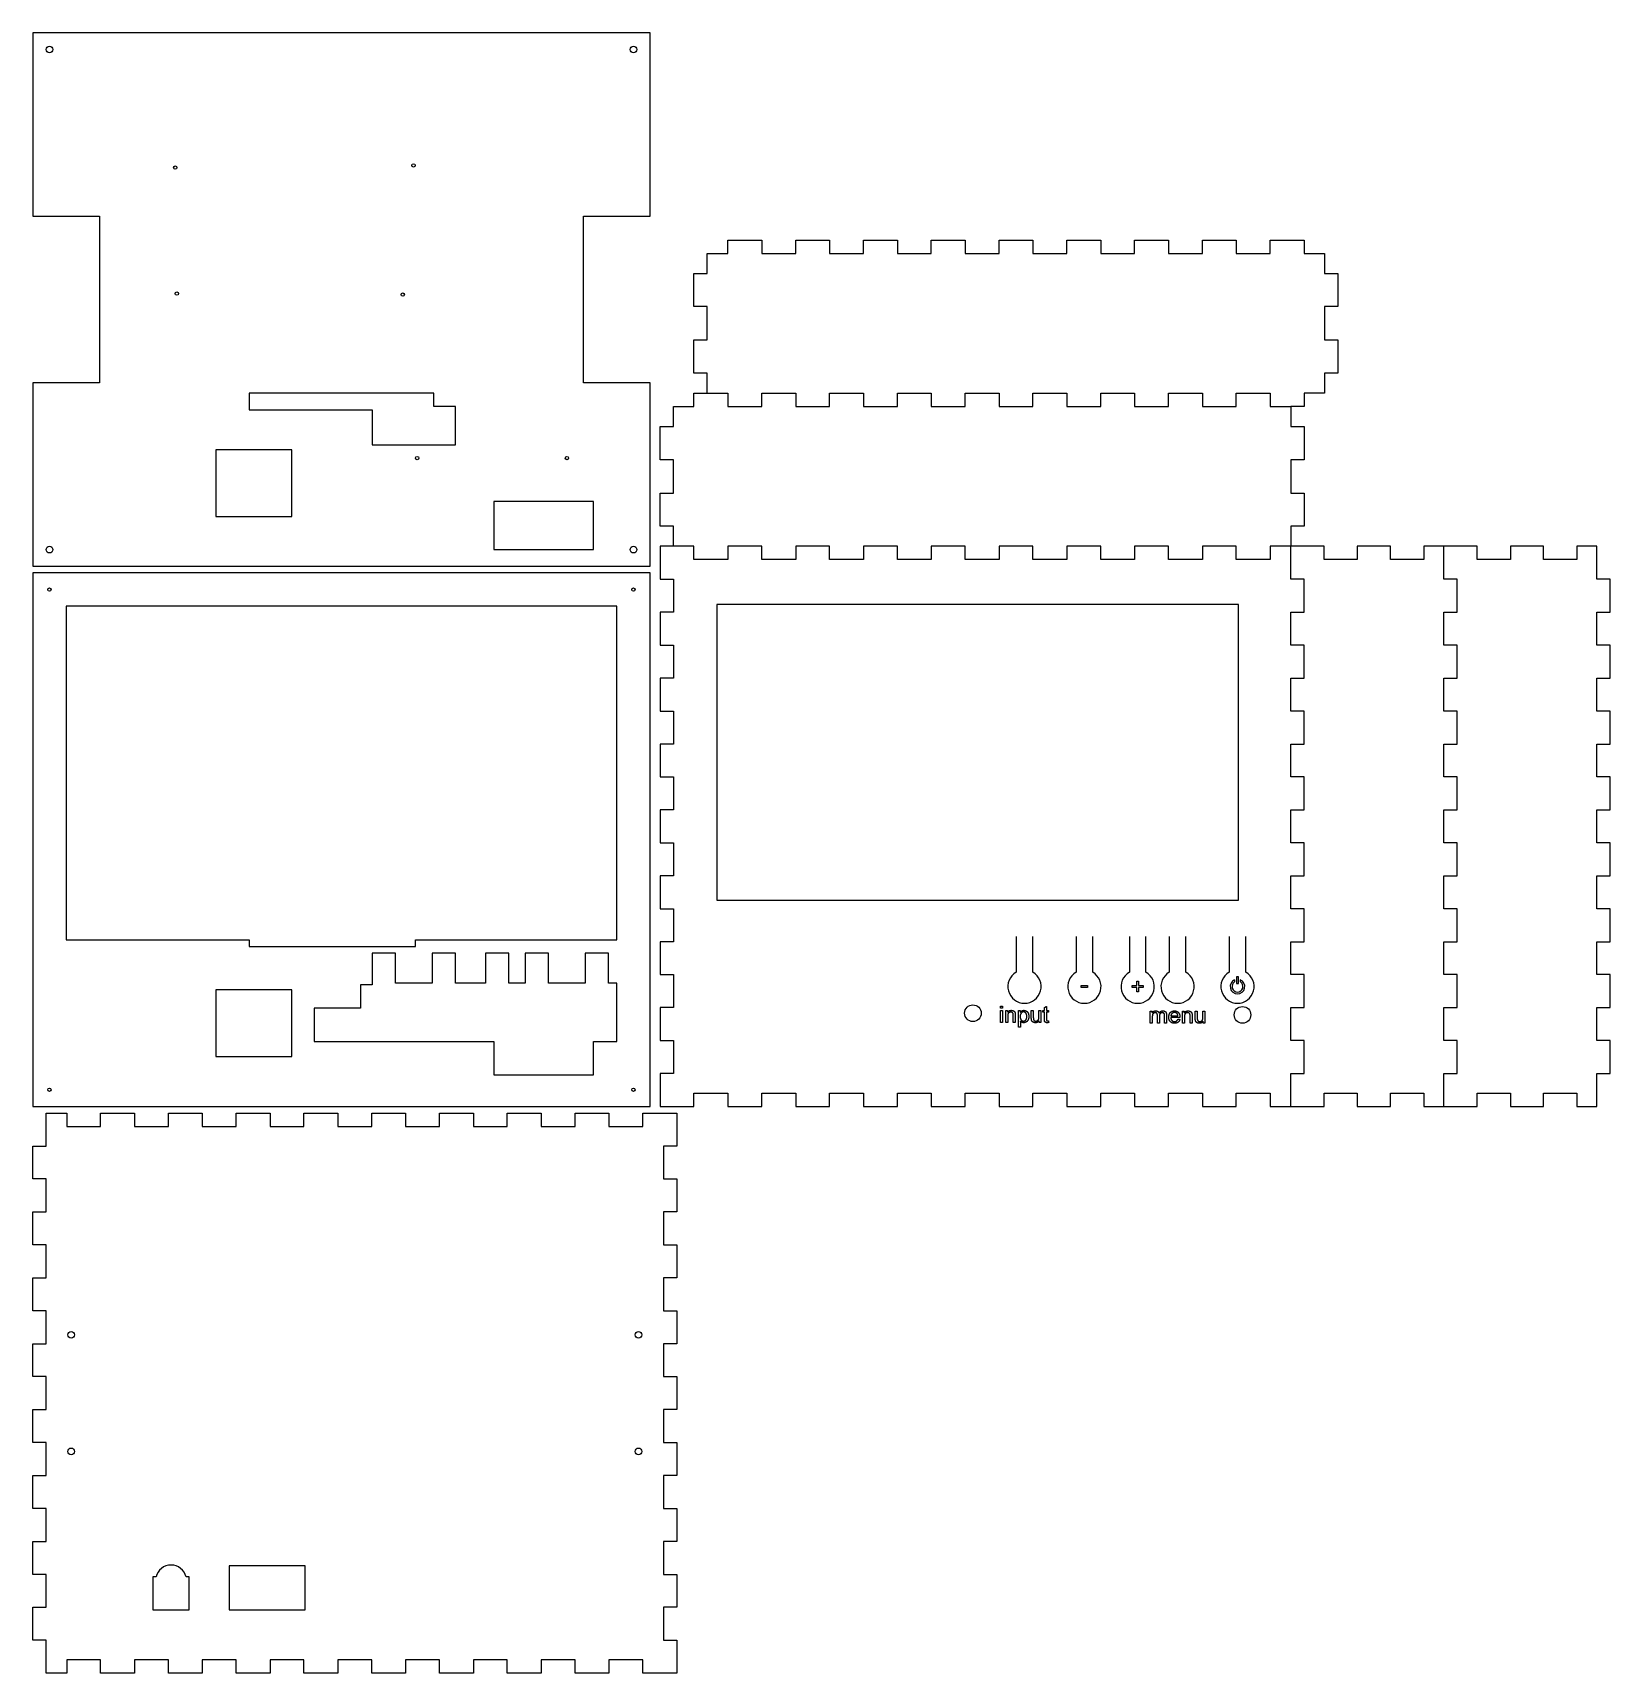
# Model space of a CAD drawing. Header units: millimetres. Extents: x 207 to 681, y -274 to 218.
import ezdxf

# ---------------------------------------------------------------- set-up
doc = ezdxf.new("R2010")
doc.units = ezdxf.units.MM
doc.header["$MEASUREMENT"] = 0
doc.layers.add('Sichtbereich', color=192, linetype='Continuous', true_color=0x7d26cd)
doc.layers.add('Standard', color=18, linetype='Continuous', true_color=0x000000)

msp = doc.modelspace()

# ---------------------------------------------------------------- linework, layer by layer
at = {"layer": 'Sichtbereich'}
for p, q in [((502.25, -53.12), (502.25, -63.79)), ((507.25, -63.79), (507.25, -53.12)), ((520.25, -53.12), (520.25, -63.79)), ((525.25, -63.79), (525.25, -53.12)), ((536.25, -53.12), (536.25, -63.79)), ((541.25, -63.79), (541.25, -53.12)), ((548.25, -53.12), (548.25, -63.79)), ((553.25, -63.79), (553.25, -53.12)), ((566.25, -53.12), (566.25, -63.79)), ((571.25, -63.79), (571.25, -53.12))]:
    msp.add_line(p, q, dxfattribs=at)
for points in [[(405.43, 64.12), (395.25, 64.12)], [(395.25, 64.12), (395.25, 54.23)], [(405.43, 60.12), (405.43, 64.12)], [(425.8, 64.12), (415.62, 64.12)], [(415.62, 64.12), (415.62, 60.12)], [(425.8, 60.12), (425.8, 64.12)], [(446.17, 64.12), (435.99, 64.12)], [(435.99, 64.12), (435.99, 60.12)], [(446.17, 60.12), (446.17, 64.12)], [(466.54, 64.12), (456.35, 64.12)], [(456.35, 64.12), (456.35, 60.12)], [(466.54, 60.12), (466.54, 64.12)], [(486.91, 64.12), (476.72, 64.12)], [(476.72, 64.12), (476.72, 60.12)], [(486.91, 60.12), (486.91, 64.12)], [(507.27, 64.12), (497.09, 64.12)], [(497.09, 64.12), (497.09, 60.12)], [(507.27, 60.12), (507.27, 64.12)], [(527.64, 64.12), (517.46, 64.12)], [(517.46, 64.12), (517.46, 60.12)], [(527.64, 60.12), (527.64, 64.12)], [(548.01, 64.12), (537.83, 64.12)], [(537.83, 64.12), (537.83, 60.12)], [(548.01, 60.12), (548.01, 64.12)], [(568.38, 64.12), (558.19, 64.12)], [(558.19, 64.12), (558.19, 60.12)], [(568.38, 60.12), (568.38, 64.12)], [(584.75, 64.12), (578.56, 64.12)], [(578.56, 64.12), (578.56, 60.12)], [(584.75, 54.23), (584.75, 64.12)], [(415.62, 60.12), (405.43, 60.12)], [(435.99, 60.12), (425.8, 60.12)], [(456.35, 60.12), (446.17, 60.12)], [(476.72, 60.12), (466.54, 60.12)], [(497.09, 60.12), (486.91, 60.12)], [(517.46, 60.12), (507.27, 60.12)], [(537.83, 60.12), (527.64, 60.12)], [(558.19, 60.12), (548.01, 60.12)], [(578.56, 60.12), (568.38, 60.12)], [(395.25, 54.23), (399.25, 54.23)], [(399.25, 54.23), (399.25, 44.33)], [(588.75, 54.23), (584.75, 54.23)], [(588.75, 44.33), (588.75, 54.23)], [(399.25, 44.33), (395.25, 44.33)], [(395.25, 44.33), (395.25, 34.44)], [(584.75, 34.44), (584.75, 44.33)], [(584.75, 44.33), (588.75, 44.33)], [(395.25, 34.44), (399.25, 34.44)], [(399.25, 34.44), (399.25, 24.54)], [(588.75, 34.44), (584.75, 34.44)], [(588.75, 24.54), (588.75, 34.44)], [(399.25, 24.54), (395.25, 24.54)], [(395.25, 24.54), (395.25, 14.64)], [(584.75, 14.64), (584.75, 24.54)], [(584.75, 24.54), (588.75, 24.54)], [(395.25, 14.64), (399.25, 14.64)], [(399.25, 14.64), (399.25, 4.74)], [(588.75, 14.64), (584.75, 14.64)], [(588.75, 4.74), (588.75, 14.64)], [(399.25, 4.74), (395.25, 4.74)], [(395.25, 4.74), (395.25, -5.15)], [(584.75, -5.15), (584.75, 4.74)], [(584.75, 4.74), (588.75, 4.74)], [(395.25, -5.15), (399.25, -5.15)], [(399.25, -5.15), (399.25, -15.05)], [(588.75, -5.15), (584.75, -5.15)], [(588.75, -15.05), (588.75, -5.15)], [(399.25, -15.05), (395.25, -15.05)], [(395.25, -15.05), (395.25, -24.95)], [(584.75, -24.95), (584.75, -15.05)], [(584.75, -15.05), (588.75, -15.05)], [(395.25, -24.95), (399.25, -24.95)], [(399.25, -24.95), (399.25, -34.85)], [(588.75, -24.95), (584.75, -24.95)], [(588.75, -34.85), (588.75, -24.95)], [(399.25, -34.85), (395.25, -34.85)], [(395.25, -34.85), (395.25, -44.74)], [(584.75, -44.74), (584.75, -34.85)], [(584.75, -34.85), (588.75, -34.85)], [(395.25, -44.74), (399.25, -44.74)], [(399.25, -44.74), (399.25, -54.64)], [(588.75, -44.74), (584.75, -44.74)], [(588.75, -54.64), (588.75, -44.74)], [(399.25, -54.64), (395.25, -54.64)], [(395.25, -54.64), (395.25, -64.54)], [(584.75, -64.54), (584.75, -54.64)], [(584.75, -54.64), (588.75, -54.64)], [(395.25, -64.54), (399.25, -64.54)], [(399.25, -64.54), (399.25, -74.44)], [(588.75, -64.54), (584.75, -64.54)], [(588.75, -74.44), (588.75, -64.54)], [(399.25, -74.44), (395.25, -74.44)], [(395.25, -74.44), (395.25, -84.33)], [(584.75, -84.33), (584.75, -74.44)], [(584.75, -74.44), (588.75, -74.44)], [(395.25, -84.33), (399.25, -84.33)], [(399.25, -84.33), (399.25, -94.23)], [(588.75, -84.33), (584.75, -84.33)], [(588.75, -94.23), (588.75, -84.33)], [(399.25, -94.23), (395.25, -94.23)], [(395.25, -94.23), (395.25, -104.13)], [(584.75, -104.13), (584.75, -94.23)], [(584.75, -94.23), (588.75, -94.23)], [(405.43, -104.13), (405.43, -100.12)], [(405.43, -100.12), (415.62, -100.12)], [(415.62, -100.12), (415.62, -104.13)], [(425.8, -104.13), (425.8, -100.12)], [(425.8, -100.12), (435.99, -100.12)], [(435.99, -100.12), (435.99, -104.13)], [(446.17, -104.13), (446.17, -100.12)], [(446.17, -100.12), (456.35, -100.12)], [(456.35, -100.12), (456.35, -104.13)], [(466.54, -104.13), (466.54, -100.12)], [(466.54, -100.12), (476.72, -100.12)], [(476.72, -100.12), (476.72, -104.13)], [(486.91, -104.13), (486.91, -100.12)], [(486.91, -100.12), (497.09, -100.12)], [(497.09, -100.12), (497.09, -104.13)], [(507.27, -104.13), (507.27, -100.12)], [(507.27, -100.12), (517.46, -100.12)], [(517.46, -100.12), (517.46, -104.13)], [(527.64, -104.13), (527.64, -100.12)], [(527.64, -100.12), (537.83, -100.12)], [(537.83, -100.12), (537.83, -104.13)], [(548.01, -104.13), (548.01, -100.12)], [(548.01, -100.12), (558.19, -100.12)], [(558.19, -100.12), (558.19, -104.13)], [(568.38, -104.13), (568.38, -100.12)], [(568.38, -100.12), (578.56, -100.12)], [(578.56, -100.12), (578.56, -104.13)], [(395.25, -104.13), (405.43, -104.13)], [(415.62, -104.13), (425.8, -104.13)], [(435.99, -104.13), (446.17, -104.13)], [(456.35, -104.13), (466.54, -104.13)], [(476.72, -104.13), (486.91, -104.13)], [(497.09, -104.13), (507.27, -104.13)], [(517.46, -104.13), (527.64, -104.13)], [(537.83, -104.13), (548.01, -104.13)], [(558.19, -104.13), (568.38, -104.13)], [(578.56, -104.13), (584.75, -104.13)]]:
    msp.add_lwpolyline(points, dxfattribs=at)
msp.add_lwpolyline([(412.25, -42.12), (569.05, -42.12), (569.05, 46.62), (412.25, 46.62)], close=True, dxfattribs=at)
for centre in [(489.25, -76.12), (570.25, -76.62)]:
    msp.add_circle(centre, 2.5, dxfattribs=at)
for centre in [(504.75, -68.13), (522.75, -68.13), (538.75, -68.13), (550.75, -68.13), (568.75, -68.13)]:
    msp.add_arc(centre, 5, 120, 60, dxfattribs=at)
at = {"layer": 'Standard'}
for p, q in [((206.75, 218.37), (206.75, 163.25)), ((392.25, 218.37), (206.75, 218.37)), ((392.25, 163.25), (392.25, 218.37)), ((206.75, 163.25), (226.75, 163.25)), ((226.75, 163.25), (226.75, 113.25)), ((226.75, 113.25), (206.75, 113.25)), ((206.75, 113.25), (206.75, 58.12)), ((392.25, 58.12), (392.25, 113.25)), ((206.75, 58.12), (392.25, 58.12)), ((382.25, 46.12), (216.75, 46.12)), ((216.75, 46.12), (216.75, -54.13)), ((382.25, -54.13), (382.25, 46.12)), ((216.75, -54.13), (271.75, -54.13)), ((271.75, -54.13), (271.75, -56.13)), ((321.75, -56.13), (321.75, -54.13)), ((321.75, -54.13), (382.25, -54.13)), ((271.75, -56.13), (321.75, -56.13)), ((315.75, -58.13), (308.75, -58.13)), ((308.75, -58.13), (308.75, -59.13)), ((308.75, -59.13), (308.75, -67.63)), ((315.75, -67.13), (315.75, -58.13)), ((333.75, -58.13), (326.75, -58.13)), ((326.75, -58.13), (326.75, -67.13)), ((333.75, -67.13), (333.75, -58.13)), ((349.75, -58.13), (342.75, -58.13)), ((342.75, -58.13), (342.75, -67.13)), ((349.75, -59.13), (349.75, -58.13)), ((349.75, -67.13), (349.75, -59.13)), ((361.75, -58.13), (354.75, -58.13)), ((354.75, -58.13), (354.75, -67.13)), ((361.75, -59.13), (361.75, -58.13)), ((361.75, -67.13), (361.75, -59.13)), ((379.75, -58.13), (372.75, -58.13)), ((372.75, -58.13), (372.75, -67.13)), ((379.75, -59.13), (379.75, -58.13)), ((379.75, -67.13), (379.75, -59.13)), ((308.75, -67.63), (305.25, -67.63)), ((305.25, -67.63), (305.25, -74.63)), ((326.75, -67.13), (315.75, -67.13)), ((342.75, -67.13), (333.75, -67.13)), ((354.75, -67.13), (349.75, -67.13)), ((372.75, -67.13), (361.75, -67.13)), ((382.25, -67.13), (379.75, -67.13)), ((382.25, -67.63), (382.25, -67.13)), ((382.25, -84.63), (382.25, -67.63)), ((305.25, -74.63), (291.25, -74.63)), ((291.25, -74.63), (291.25, -84.63)), ((291.25, -84.63), (305.25, -84.63)), ((305.25, -84.63), (345.25, -84.63)), ((345.25, -84.63), (345.25, -94.63)), ((375.25, -94.63), (375.25, -84.63)), ((375.25, -84.63), (382.25, -84.63)), ((345.25, -94.63), (375.25, -94.63))]:
    msp.add_line(p, q, dxfattribs=at)
for points in [[(392.25, 113.25), (372.25, 113.25), (372.25, 163.25), (392.25, 163.25)], [(327.25, 106.12), (327.25, 110.12), (271.75, 110.12), (271.75, 105.12), (308.75, 105.12)], [(271.75, 105.12), (299.5, 105.12)], [(308.75, 105.12), (308.75, 94.62), (333.75, 94.62), (333.75, 106.12), (327.25, 106.12)], [(567.9, -66.1), (567.9, -66.74)], [(569.61, -66.74), (569.61, -66.1)], [(243.8, -245.48), (242.85, -245.48), (242.85, -255.38), (253.75, -255.38), (253.75, -245.48), (252.8, -245.48)]]:
    msp.add_lwpolyline(points, dxfattribs=at)
at = {"layer": 'Standard', "color": 18, "true_color": 0x000000}
for points in [[(415.62, 152.13), (415.62, 156.13)], [(415.62, 156.13), (425.8, 156.13)], [(425.8, 156.13), (425.8, 152.13)], [(435.99, 152.13), (435.99, 156.13)], [(435.99, 156.13), (446.17, 156.13)], [(446.17, 156.13), (446.17, 152.13)], [(456.35, 152.13), (456.35, 156.13)], [(456.35, 156.13), (466.54, 156.13)], [(466.54, 156.13), (466.54, 152.13)], [(476.72, 152.13), (476.72, 156.13)], [(476.72, 156.13), (486.91, 156.13)], [(486.91, 156.13), (486.91, 152.13)], [(497.09, 152.13), (497.09, 156.13)], [(497.09, 156.13), (507.27, 156.13)], [(507.27, 156.13), (507.27, 152.13)], [(517.46, 152.13), (517.46, 156.13)], [(517.46, 156.13), (527.64, 156.13)], [(527.64, 156.13), (527.64, 152.13)], [(537.83, 152.13), (537.83, 156.13)], [(537.83, 156.13), (548.01, 156.13)], [(548.01, 156.13), (548.01, 152.13)], [(558.19, 152.13), (558.19, 156.13)], [(558.19, 156.13), (568.38, 156.13)], [(568.38, 156.13), (568.38, 152.13)], [(578.56, 152.13), (578.56, 156.13)], [(578.56, 156.13), (588.75, 156.13)], [(588.75, 156.13), (588.75, 152.13)], [(409.43, 146.12), (409.43, 152.13)], [(409.43, 152.13), (415.62, 152.13)], [(425.8, 152.13), (435.99, 152.13)], [(446.17, 152.13), (456.35, 152.13)], [(466.54, 152.13), (476.72, 152.13)], [(486.91, 152.13), (497.09, 152.13)], [(507.27, 152.13), (517.46, 152.13)], [(527.64, 152.13), (537.83, 152.13)], [(548.01, 152.13), (558.19, 152.13)], [(568.38, 152.13), (578.56, 152.13)], [(588.75, 152.13), (594.93, 152.13)], [(594.93, 152.13), (594.93, 146.12)], [(405.43, 136.13), (405.43, 146.12)], [(405.43, 146.12), (409.43, 146.12)], [(594.93, 146.12), (598.93, 146.12)], [(598.93, 146.12), (598.93, 136.13)], [(409.43, 136.13), (405.43, 136.13)], [(409.43, 126.13), (409.43, 136.13)], [(598.93, 136.13), (594.93, 136.13)], [(594.93, 136.13), (594.93, 126.13)], [(405.43, 116.12), (405.43, 126.13)], [(405.43, 126.13), (409.43, 126.13)], [(594.93, 126.13), (598.93, 126.13)], [(598.93, 126.13), (598.93, 116.12)], [(409.43, 116.12), (405.43, 116.12)], [(409.43, 110.12), (409.43, 116.12)], [(598.93, 116.12), (594.93, 116.12)], [(594.93, 116.12), (594.93, 110.12)], [(405.43, 106.13), (405.43, 110.12)], [(405.43, 110.12), (415.62, 110.12)], [(415.62, 110.12), (415.62, 106.13)], [(425.8, 106.13), (425.8, 110.12)], [(425.8, 110.12), (435.99, 110.12)], [(435.99, 110.12), (435.99, 106.13)], [(446.17, 106.13), (446.17, 110.12)], [(446.17, 110.12), (456.35, 110.12)], [(456.35, 110.12), (456.35, 106.13)], [(466.54, 106.13), (466.54, 110.12)], [(466.54, 110.12), (476.72, 110.12)], [(476.72, 110.12), (476.72, 106.13)], [(486.91, 106.13), (486.91, 110.12)], [(486.91, 110.12), (497.09, 110.12)], [(497.09, 110.12), (497.09, 106.13)], [(507.27, 106.13), (507.27, 110.12)], [(507.27, 110.12), (517.46, 110.12)], [(517.46, 110.12), (517.46, 106.13)], [(527.64, 106.13), (527.64, 110.12)], [(527.64, 110.12), (537.83, 110.12)], [(537.83, 110.12), (537.83, 106.13)], [(548.01, 106.13), (548.01, 110.12)], [(548.01, 110.12), (558.19, 110.12)], [(558.19, 110.12), (558.19, 106.13)], [(568.38, 106.13), (568.38, 110.12)], [(568.38, 110.12), (578.56, 110.12)], [(578.56, 110.12), (578.56, 106.13)], [(594.93, 110.12), (588.75, 110.12)], [(588.75, 110.12), (588.75, 106.13)], [(399.25, 100.13), (399.25, 106.13)], [(399.25, 106.13), (405.43, 106.13)], [(415.62, 106.13), (425.8, 106.13)], [(435.99, 106.13), (446.17, 106.13)], [(456.35, 106.13), (466.54, 106.13)], [(476.72, 106.13), (486.91, 106.13)], [(497.09, 106.13), (507.27, 106.13)], [(517.46, 106.13), (527.64, 106.13)], [(537.83, 106.13), (548.01, 106.13)], [(558.19, 106.13), (568.38, 106.13)], [(578.56, 106.13), (584.75, 106.13)], [(588.75, 106.13), (584.75, 106.13)], [(584.75, 106.13), (584.75, 100.13)], [(395.25, 90.12), (395.25, 100.13)], [(395.25, 100.13), (399.25, 100.13)], [(584.75, 100.13), (588.75, 100.13)], [(588.75, 100.13), (588.75, 90.12)], [(399.25, 90.12), (395.25, 90.12)], [(399.25, 80.12), (399.25, 90.12)], [(588.75, 90.12), (584.75, 90.12)], [(584.75, 90.12), (584.75, 80.12)], [(395.25, 70.13), (395.25, 80.12)], [(395.25, 80.12), (399.25, 80.12)], [(584.75, 80.12), (588.75, 80.12)], [(588.75, 80.12), (588.75, 70.13)], [(399.25, 70.13), (395.25, 70.13)], [(399.25, 64.12), (399.25, 70.13)], [(588.75, 70.13), (584.75, 70.13)], [(584.75, 70.13), (584.75, 64.12)], [(594.75, 64.12), (584.75, 64.12)], [(594.75, 60.12), (594.75, 64.12)], [(614.75, 64.12), (604.75, 64.12)], [(604.75, 64.12), (604.75, 60.12)], [(614.75, 60.12), (614.75, 64.12)], [(630.75, 64.12), (624.75, 64.12)], [(624.75, 64.12), (624.75, 60.12)], [(640.74, 64.12), (630.75, 64.12)], [(630.75, 54.23), (630.75, 64.12)], [(640.74, 60.12), (640.74, 64.12)], [(660.74, 64.12), (650.75, 64.12)], [(650.75, 64.12), (650.75, 60.12)], [(660.74, 60.12), (660.74, 64.12)], [(676.75, 64.12), (670.74, 64.12)], [(670.74, 64.12), (670.74, 60.12)], [(676.75, 54.23), (676.75, 64.12)], [(604.75, 60.12), (594.75, 60.12)], [(624.75, 60.12), (614.75, 60.12)], [(650.75, 60.12), (640.74, 60.12)], [(670.74, 60.12), (660.74, 60.12)], [(634.75, 54.23), (630.75, 54.23)], [(634.75, 44.33), (634.75, 54.23)], [(680.75, 54.23), (676.75, 54.23)], [(680.75, 44.33), (680.75, 54.23)], [(630.75, 34.44), (630.75, 44.33)], [(630.75, 44.33), (634.75, 44.33)], [(676.75, 34.44), (676.75, 44.33)], [(676.75, 44.33), (680.75, 44.33)], [(634.75, 34.44), (630.75, 34.44)], [(634.75, 24.54), (634.75, 34.44)], [(680.75, 34.44), (676.75, 34.44)], [(680.75, 24.54), (680.75, 34.44)], [(630.75, 14.64), (630.75, 24.54)], [(630.75, 24.54), (634.75, 24.54)], [(676.75, 14.64), (676.75, 24.54)], [(676.75, 24.54), (680.75, 24.54)], [(634.75, 14.64), (630.75, 14.64)], [(634.75, 4.74), (634.75, 14.64)], [(680.75, 14.64), (676.75, 14.64)], [(680.75, 4.74), (680.75, 14.64)], [(630.75, -5.15), (630.75, 4.74)], [(630.75, 4.74), (634.75, 4.74)], [(676.75, -5.15), (676.75, 4.74)], [(676.75, 4.74), (680.75, 4.74)], [(634.75, -5.15), (630.75, -5.15)], [(634.75, -15.05), (634.75, -5.15)], [(680.75, -5.15), (676.75, -5.15)], [(680.75, -15.05), (680.75, -5.15)], [(630.75, -24.95), (630.75, -15.05)], [(630.75, -15.05), (634.75, -15.05)], [(676.75, -24.95), (676.75, -15.05)], [(676.75, -15.05), (680.75, -15.05)], [(634.75, -24.95), (630.75, -24.95)], [(634.75, -34.85), (634.75, -24.95)], [(680.75, -24.95), (676.75, -24.95)], [(680.75, -34.85), (680.75, -24.95)], [(630.75, -44.74), (630.75, -34.85)], [(630.75, -34.85), (634.75, -34.85)], [(676.75, -44.74), (676.75, -34.85)], [(676.75, -34.85), (680.75, -34.85)], [(634.75, -44.74), (630.75, -44.74)], [(634.75, -54.64), (634.75, -44.74)], [(680.75, -44.74), (676.75, -44.74)], [(680.75, -54.64), (680.75, -44.74)], [(630.75, -64.54), (630.75, -54.64)], [(630.75, -54.64), (634.75, -54.64)], [(676.75, -64.54), (676.75, -54.64)], [(676.75, -54.64), (680.75, -54.64)], [(634.75, -64.54), (630.75, -64.54)], [(634.75, -74.43), (634.75, -64.54)], [(680.75, -64.54), (676.75, -64.54)], [(680.75, -74.43), (680.75, -64.54)], [(630.75, -84.33), (630.75, -74.43)], [(630.75, -74.43), (634.75, -74.43)], [(676.75, -84.33), (676.75, -74.43)], [(676.75, -74.43), (680.75, -74.43)], [(634.75, -84.33), (630.75, -84.33)], [(634.75, -94.23), (634.75, -84.33)], [(680.75, -84.33), (676.75, -84.33)], [(680.75, -94.23), (680.75, -84.33)], [(630.75, -104.13), (630.75, -94.23)], [(630.75, -94.23), (634.75, -94.23)], [(676.75, -104.13), (676.75, -94.23)], [(676.75, -94.23), (680.75, -94.23)], [(594.75, -104.13), (594.75, -100.12)], [(594.75, -100.12), (604.75, -100.12)], [(604.75, -100.12), (604.75, -104.13)], [(614.75, -104.13), (614.75, -100.12)], [(614.75, -100.12), (624.75, -100.12)], [(624.75, -100.12), (624.75, -104.13)], [(640.74, -104.13), (640.74, -100.12)], [(640.74, -100.12), (650.75, -100.12)], [(650.75, -100.12), (650.75, -104.13)], [(660.74, -104.13), (660.74, -100.12)], [(660.74, -100.12), (670.74, -100.12)], [(670.74, -100.12), (670.74, -104.13)], [(210.75, -116.02), (210.75, -106.13)], [(210.75, -106.13), (216.93, -106.13)], [(216.93, -106.13), (216.93, -110.13)], [(227.12, -110.13), (227.12, -106.13)], [(227.12, -106.13), (237.3, -106.13)], [(237.3, -106.13), (237.3, -110.13)], [(247.49, -110.13), (247.49, -106.13)], [(247.49, -106.13), (257.67, -106.13)], [(257.67, -106.13), (257.67, -110.13)], [(267.85, -110.13), (267.85, -106.13)], [(267.85, -106.13), (278.04, -106.13)], [(278.04, -106.13), (278.04, -110.13)], [(288.22, -110.13), (288.22, -106.13)], [(288.22, -106.13), (298.41, -106.13)], [(298.41, -106.13), (298.41, -110.13)], [(308.59, -110.13), (308.59, -106.13)], [(308.59, -106.13), (318.78, -106.13)], [(318.78, -106.13), (318.78, -110.13)], [(328.96, -110.13), (328.96, -106.13)], [(328.96, -106.13), (339.14, -106.13)], [(339.14, -106.13), (339.14, -110.13)], [(349.33, -110.13), (349.33, -106.13)], [(349.33, -106.13), (359.51, -106.13)], [(359.51, -106.13), (359.51, -110.13)], [(369.7, -110.13), (369.7, -106.13)], [(369.7, -106.13), (379.88, -106.13)], [(379.88, -106.13), (379.88, -110.13)], [(390.07, -110.13), (390.07, -106.13)], [(390.07, -106.13), (400.25, -106.13)], [(400.25, -106.13), (400.25, -116.02)], [(584.75, -104.13), (594.75, -104.13)], [(604.75, -104.13), (614.75, -104.13)], [(624.75, -104.13), (630.75, -104.13)], [(630.75, -104.13), (640.74, -104.13)], [(650.75, -104.13), (660.74, -104.13)], [(670.74, -104.13), (676.75, -104.13)], [(216.93, -110.13), (227.12, -110.13)], [(237.3, -110.13), (247.49, -110.13)], [(257.67, -110.13), (267.85, -110.13)], [(278.04, -110.13), (288.22, -110.13)], [(298.41, -110.13), (308.59, -110.13)], [(318.78, -110.13), (328.96, -110.13)], [(339.14, -110.13), (349.33, -110.13)], [(359.51, -110.13), (369.7, -110.13)], [(379.88, -110.13), (390.07, -110.13)], [(206.75, -125.92), (206.75, -116.02)], [(206.75, -116.02), (210.75, -116.02)], [(400.25, -116.02), (396.25, -116.02)], [(396.25, -116.02), (396.25, -125.92)], [(210.75, -125.92), (206.75, -125.92)], [(210.75, -135.82), (210.75, -125.92)], [(396.25, -125.92), (400.25, -125.92)], [(400.25, -125.92), (400.25, -135.82)], [(206.75, -145.71), (206.75, -135.82)], [(206.75, -135.82), (210.75, -135.82)], [(400.25, -135.82), (396.25, -135.82)], [(396.25, -135.82), (396.25, -145.71)], [(210.75, -145.71), (206.75, -145.71)], [(210.75, -155.61), (210.75, -145.71)], [(396.25, -145.71), (400.25, -145.71)], [(400.25, -145.71), (400.25, -155.61)], [(206.75, -165.51), (206.75, -155.61)], [(206.75, -155.61), (210.75, -155.61)], [(400.25, -155.61), (396.25, -155.61)], [(396.25, -155.61), (396.25, -165.51)], [(210.75, -165.51), (206.75, -165.51)], [(210.75, -175.4), (210.75, -165.51)], [(396.25, -165.51), (400.25, -165.51)], [(400.25, -165.51), (400.25, -175.4)], [(206.75, -185.3), (206.75, -175.4)], [(206.75, -175.4), (210.75, -175.4)], [(400.25, -175.4), (396.25, -175.4)], [(396.25, -175.4), (396.25, -185.3)], [(210.75, -185.3), (206.75, -185.3)], [(210.75, -195.2), (210.75, -185.3)], [(396.25, -185.3), (400.25, -185.3)], [(400.25, -185.3), (400.25, -195.2)], [(206.75, -205.1), (206.75, -195.2)], [(206.75, -195.2), (210.75, -195.2)], [(400.25, -195.2), (396.25, -195.2)], [(396.25, -195.2), (396.25, -205.1)], [(210.75, -205.1), (206.75, -205.1)], [(210.75, -214.99), (210.75, -205.1)], [(396.25, -205.1), (400.25, -205.1)], [(400.25, -205.1), (400.25, -214.99)], [(206.75, -224.89), (206.75, -214.99)], [(206.75, -214.99), (210.75, -214.99)], [(400.25, -214.99), (396.25, -214.99)], [(396.25, -214.99), (396.25, -224.89)], [(210.75, -224.89), (206.75, -224.89)], [(210.75, -234.79), (210.75, -224.89)], [(396.25, -224.89), (400.25, -224.89)], [(400.25, -224.89), (400.25, -234.79)], [(206.75, -244.69), (206.75, -234.79)], [(206.75, -234.79), (210.75, -234.79)], [(400.25, -234.79), (396.25, -234.79)], [(396.25, -234.79), (396.25, -244.69)], [(210.75, -244.69), (206.75, -244.69)], [(210.75, -254.58), (210.75, -244.69)], [(396.25, -244.69), (400.25, -244.69)], [(400.25, -244.69), (400.25, -254.58)], [(206.75, -264.48), (206.75, -254.58)], [(206.75, -254.58), (210.75, -254.58)], [(400.25, -254.58), (396.25, -254.58)], [(396.25, -254.58), (396.25, -264.48)], [(210.75, -264.48), (206.75, -264.48)], [(210.75, -274.38), (210.75, -264.48)], [(396.25, -264.48), (400.25, -264.48)], [(400.25, -264.48), (400.25, -274.38)], [(227.12, -270.38), (216.93, -270.38)], [(216.93, -270.38), (216.93, -274.38)], [(227.12, -274.38), (227.12, -270.38)], [(247.49, -270.38), (237.3, -270.38)], [(237.3, -270.38), (237.3, -274.38)], [(247.49, -274.38), (247.49, -270.38)], [(267.85, -270.38), (257.67, -270.38)], [(257.67, -270.38), (257.67, -274.38)], [(267.85, -274.38), (267.85, -270.38)], [(288.22, -270.38), (278.04, -270.38)], [(278.04, -270.38), (278.04, -274.38)], [(288.22, -274.38), (288.22, -270.38)], [(308.59, -270.38), (298.41, -270.38)], [(298.41, -270.38), (298.41, -274.38)], [(308.59, -274.38), (308.59, -270.38)], [(328.96, -270.38), (318.78, -270.38)], [(318.78, -270.38), (318.78, -274.38)], [(328.96, -274.38), (328.96, -270.38)], [(349.33, -270.38), (339.14, -270.38)], [(339.14, -270.38), (339.14, -274.38)], [(349.33, -274.38), (349.33, -270.38)], [(369.7, -270.38), (359.51, -270.38)], [(359.51, -270.38), (359.51, -274.38)], [(369.7, -274.38), (369.7, -270.38)], [(390.07, -270.38), (379.88, -270.38)], [(379.88, -270.38), (379.88, -274.38)], [(390.07, -274.38), (390.07, -270.38)], [(216.93, -274.38), (210.75, -274.38)], [(237.3, -274.38), (227.12, -274.38)], [(257.67, -274.38), (247.49, -274.38)], [(278.04, -274.38), (267.85, -274.38)], [(298.41, -274.38), (288.22, -274.38)], [(318.78, -274.38), (308.59, -274.38)], [(339.14, -274.38), (328.96, -274.38)], [(359.51, -274.38), (349.33, -274.38)], [(379.88, -274.38), (369.7, -274.38)], [(400.25, -274.38), (390.07, -274.38)]]:
    msp.add_lwpolyline(points, dxfattribs=at)
at = {"layer": 'Standard'}
for points in [[(261.75, 73.12), (284.55, 73.12), (284.55, 93.12), (261.75, 93.12)], [(345.25, 63.12), (375.25, 63.12), (375.25, 77.62), (345.25, 77.62)], [(206.75, -104.13), (392.25, -104.13), (392.25, 56.12), (206.75, 56.12)], [(568.47, -67.22), (569.04, -67.22), (569.04, -65.22), (568.47, -65.22)], [(261.75, -89.13), (284.55, -89.13), (284.55, -69.13), (261.75, -69.13)], [(265.75, -255.38), (288.55, -255.38), (288.55, -242.08), (265.75, -242.08)]]:
    msp.add_lwpolyline(points, close=True, dxfattribs=at)
for centre, radius in [((211.75, 213.37), 1), ((387.25, 213.37), 1), ((249.57, 177.87), 0.5), ((321.15, 178.52), 0.5), ((250.03, 140.02), 0.5), ((317.93, 139.72), 0.5), ((322.25, 90.62), 0.5), ((367.25, 90.62), 0.5), ((211.75, 63.12), 1), ((387.25, 63.12), 1), ((211.75, 51.12), 0.5), ((387.25, 51.12), 0.5), ((211.75, -99.13), 0.5), ((387.25, -99.13), 0.5), ((218.25, -172.75), 1), ((388.75, -172.75), 1), ((218.25, -207.75), 1), ((388.75, -207.75), 1)]:
    msp.add_circle(centre, radius, dxfattribs=at)
for centre, radius, start, end in [((568.75, -68.13), 2.19, 112.9247, 67.0753), ((568.75, -68.13), 1.63, 121.746, 58.254), ((248.3, -246.49), 4.61, 12.6804, 167.3196)]:
    msp.add_arc(centre, radius, start, end, dxfattribs=at)
for points in [[(521.8, -68.41), (521.8, -68.13), (521.8, -67.84)], [(521.8, -67.84), (522.75, -67.84), (523.7, -67.84)], [(523.7, -68.41), (522.75, -68.41), (521.8, -68.41)], [(523.7, -67.84), (523.7, -68.13), (523.7, -68.41)], [(537.11, -68.4), (537.11, -68.13), (537.11, -67.85)], [(537.11, -67.85), (537.79, -67.85), (538.46, -67.85)], [(538.46, -68.4), (537.79, -68.4), (537.11, -68.4)], [(538.46, -67.85), (538.46, -67.18), (538.46, -66.5)], [(538.46, -66.5), (538.75, -66.5), (539.04, -66.5)], [(538.46, -69.75), (538.46, -69.07), (538.46, -68.4)], [(539.04, -66.5), (539.04, -67.18), (539.04, -67.85)], [(539.04, -67.85), (539.71, -67.85), (540.39, -67.85)], [(540.39, -68.4), (539.71, -68.4), (539.04, -68.4)], [(539.04, -68.4), (539.04, -69.07), (539.04, -69.75)], [(540.39, -67.85), (540.39, -68.13), (540.39, -68.4)], [(539.04, -69.75), (538.75, -69.75), (538.46, -69.75)], [(497.55, -74.66), (497.55, -74.31), (497.55, -73.96)], [(497.55, -73.96), (497.85, -73.96), (498.15, -73.96)], [(498.15, -74.66), (497.85, -74.66), (497.55, -74.66)], [(497.55, -78.93), (497.55, -77.12), (497.55, -75.32)], [(497.55, -75.32), (497.85, -75.32), (498.15, -75.32)], [(498.15, -73.96), (498.15, -74.31), (498.15, -74.66)], [(498.15, -75.32), (498.15, -77.12), (498.15, -78.93)], [(499.09, -78.93), (499.09, -77.12), (499.09, -75.32)], [(499.09, -75.32), (499.36, -75.32), (499.63, -75.32)], [(499.63, -75.83), (500.02, -75.26), (500.76, -75.26)], [(499.63, -75.32), (499.63, -75.57), (499.63, -75.83)], [(499.97, -76.05), (499.69, -76.29), (499.69, -76.98)], [(499.69, -76.98), (499.69, -77.96), (499.69, -78.93)], [(500.64, -75.8), (500.25, -75.8), (499.97, -76.05)], [(501.06, -75.91), (500.88, -75.8), (500.64, -75.8)], [(500.76, -75.26), (501.08, -75.26), (501.35, -75.37)], [(501.31, -76.2), (501.24, -76.02), (501.06, -75.91)], [(501.38, -76.76), (501.38, -76.39), (501.31, -76.2)], [(501.35, -75.37), (501.62, -75.49), (501.76, -75.68)], [(501.38, -78.93), (501.38, -77.84), (501.38, -76.76)], [(501.76, -75.68), (501.89, -75.87), (501.95, -76.13)], [(501.95, -76.13), (501.98, -76.3), (501.98, -76.72)], [(501.98, -76.72), (501.98, -77.83), (501.98, -78.93)], [(502.91, -80.32), (502.91, -77.82), (502.91, -75.32)], [(502.91, -75.32), (503.2, -75.32), (503.48, -75.32)], [(503.76, -76.1), (503.45, -76.46), (503.45, -77.14)], [(503.45, -77.14), (503.45, -77.83), (503.74, -78.15)], [(503.48, -75.32), (503.48, -75.56), (503.48, -75.81)], [(503.48, -75.81), (503.68, -75.53), (503.93, -75.4)], [(503.92, -78.86), (503.67, -78.73), (503.52, -78.53)], [(503.52, -78.53), (503.52, -79.42), (503.52, -80.32)], [(503.74, -78.15), (504.03, -78.48), (504.44, -78.48)], [(504.46, -75.74), (504.07, -75.74), (503.76, -76.1)], [(503.93, -75.4), (504.17, -75.26), (504.53, -75.26)], [(504.44, -78.48), (504.85, -78.48), (505.15, -78.14)], [(505.15, -76.08), (504.87, -75.74), (504.46, -75.74)], [(505.27, -78.76), (504.89, -78.99), (504.47, -78.99)], [(504.53, -75.26), (504.98, -75.26), (505.34, -75.49)], [(505.44, -77.09), (505.44, -76.41), (505.15, -76.08)], [(505.15, -78.14), (505.44, -77.8), (505.44, -77.09)], [(505.85, -78.09), (505.65, -78.52), (505.27, -78.76)], [(505.34, -75.49), (505.69, -75.73), (505.87, -76.16)], [(506.05, -77.1), (506.05, -77.65), (505.85, -78.09)], [(505.87, -76.16), (506.05, -76.59), (506.05, -77.1)], [(506.8, -77.54), (506.8, -76.43), (506.8, -75.32)], [(506.8, -75.32), (507.1, -75.32), (507.4, -75.32)], [(506.83, -78.11), (506.8, -77.93), (506.8, -77.54)], [(507.02, -78.56), (506.89, -78.38), (506.83, -78.11)], [(507.43, -78.87), (507.15, -78.75), (507.02, -78.56)], [(507.4, -75.32), (507.4, -76.32), (507.4, -77.32)], [(507.4, -77.32), (507.4, -77.8), (507.44, -77.96)], [(507.44, -77.96), (507.49, -78.21), (507.68, -78.34)], [(507.68, -78.34), (507.87, -78.48), (508.14, -78.48)], [(509.15, -78.4), (508.73, -78.99), (508.02, -78.99)], [(508.14, -78.48), (508.41, -78.48), (508.65, -78.34)], [(508.65, -78.34), (508.89, -78.2), (508.99, -77.96)], [(508.99, -77.96), (509.09, -77.71), (509.09, -77.25)], [(509.09, -77.25), (509.09, -76.28), (509.09, -75.32)], [(509.09, -75.32), (509.39, -75.32), (509.69, -75.32)], [(509.15, -78.93), (509.15, -78.66), (509.15, -78.4)], [(509.69, -75.32), (509.69, -77.12), (509.69, -78.93)], [(510.29, -75.8), (510.29, -75.56), (510.29, -75.32)], [(510.29, -75.32), (510.52, -75.32), (510.74, -75.32)], [(510.74, -75.8), (510.52, -75.8), (510.29, -75.8)], [(510.74, -74.43), (511.05, -74.25), (511.35, -74.06)], [(510.74, -75.32), (510.74, -74.87), (510.74, -74.43)], [(510.74, -77.88), (510.74, -76.84), (510.74, -75.8)], [(510.82, -78.61), (510.74, -78.44), (510.74, -77.88)], [(511.07, -78.89), (510.89, -78.78), (510.82, -78.61)], [(511.35, -74.06), (511.35, -74.69), (511.35, -75.32)], [(511.35, -75.32), (511.65, -75.32), (511.95, -75.32)], [(511.95, -75.8), (511.65, -75.8), (511.35, -75.8)], [(511.35, -75.8), (511.35, -76.86), (511.35, -77.92)], [(511.35, -77.92), (511.35, -78.18), (511.38, -78.26)], [(511.38, -78.26), (511.41, -78.33), (511.48, -78.38)], [(511.48, -78.38), (511.55, -78.42), (511.69, -78.42)], [(511.69, -78.42), (511.79, -78.42), (511.95, -78.4)], [(511.95, -75.32), (511.95, -75.56), (511.95, -75.8)], [(511.95, -78.4), (511.99, -78.67), (512.04, -78.94)], [(542.54, -79.09), (542.54, -77.29), (542.54, -75.48)], [(542.54, -75.48), (542.82, -75.48), (543.09, -75.48)], [(543.09, -75.48), (543.09, -75.75), (543.09, -76.02)], [(543.09, -76.02), (543.26, -75.75), (543.54, -75.58)], [(543.25, -76.49), (543.15, -76.75), (543.15, -77.24)], [(543.15, -77.24), (543.15, -78.17), (543.15, -79.09)], [(543.56, -76.1), (543.34, -76.23), (543.25, -76.49)], [(543.54, -75.58), (543.82, -75.42), (544.18, -75.42)], [(544.04, -75.96), (543.78, -75.96), (543.56, -76.1)], [(544.53, -76.16), (544.38, -75.96), (544.04, -75.96)], [(544.18, -75.42), (544.58, -75.42), (544.83, -75.59)], [(544.68, -76.77), (544.68, -76.37), (544.53, -76.16)], [(544.68, -79.09), (544.68, -77.93), (544.68, -76.77)], [(544.83, -75.59), (545.09, -75.76), (545.19, -76.06)], [(545.19, -76.06), (545.62, -75.42), (546.31, -75.42)], [(545.54, -76.21), (545.29, -76.46), (545.29, -77.02)], [(545.29, -77.02), (545.29, -78.05), (545.29, -79.09)], [(546.17, -75.96), (545.79, -75.96), (545.54, -76.21)], [(546.54, -76.06), (546.39, -75.96), (546.17, -75.96)], [(546.31, -75.42), (546.85, -75.42), (547.13, -75.71)], [(546.76, -76.32), (546.7, -76.16), (546.54, -76.06)], [(546.82, -76.84), (546.82, -76.48), (546.76, -76.32)], [(546.82, -79.09), (546.82, -77.97), (546.82, -76.84)], [(547.13, -75.71), (547.42, -76.01), (547.42, -76.63)], [(547.42, -76.63), (547.42, -77.86), (547.42, -79.09)], [(548.11, -77.32), (548.11, -76.41), (548.58, -75.92)], [(548.58, -78.67), (548.11, -78.19), (548.11, -77.32)], [(548.58, -75.92), (549.05, -75.42), (549.81, -75.42)], [(549.84, -79.15), (549.04, -79.15), (548.58, -78.67)], [(551.45, -77.44), (550.08, -77.44), (548.71, -77.44)], [(548.71, -77.44), (548.75, -78.02), (549.07, -78.33)], [(549.08, -76.2), (548.78, -76.47), (548.74, -76.92)], [(548.74, -76.92), (549.8, -76.92), (550.85, -76.92)], [(549.07, -78.33), (549.38, -78.64), (549.85, -78.64)], [(549.82, -75.93), (549.38, -75.93), (549.08, -76.2)], [(549.81, -75.42), (550.53, -75.42), (550.99, -75.91)], [(550.61, -76.27), (550.31, -75.93), (549.82, -75.93)], [(549.85, -78.64), (550.2, -78.64), (550.45, -78.46)], [(550.45, -78.46), (550.7, -78.28), (550.85, -77.89)], [(550.85, -76.92), (550.81, -76.49), (550.61, -76.27)], [(550.85, -77.89), (551.14, -77.93), (551.44, -77.98)], [(551.44, -77.98), (551.29, -78.54), (550.88, -78.85)], [(550.99, -75.91), (551.46, -76.39), (551.46, -77.28)], [(551.46, -77.28), (551.46, -77.33), (551.45, -77.44)], [(552.21, -79.09), (552.21, -77.29), (552.21, -75.48)], [(552.21, -75.48), (552.48, -75.48), (552.75, -75.48)], [(552.75, -75.99), (553.14, -75.42), (553.88, -75.42)], [(552.75, -75.48), (552.75, -75.73), (552.75, -75.99)], [(553.09, -76.21), (552.81, -76.45), (552.81, -77.14)], [(552.81, -77.14), (552.81, -78.12), (552.81, -79.09)], [(553.76, -75.96), (553.37, -75.96), (553.09, -76.21)], [(554.18, -76.07), (554, -75.96), (553.76, -75.96)], [(553.88, -75.42), (554.21, -75.42), (554.48, -75.54)], [(554.43, -76.36), (554.36, -76.18), (554.18, -76.07)], [(554.5, -76.92), (554.5, -76.55), (554.43, -76.36)], [(554.48, -75.54), (554.74, -75.65), (554.88, -75.84)], [(554.5, -79.09), (554.5, -78.01), (554.5, -76.92)], [(554.88, -75.84), (555.01, -76.03), (555.07, -76.29)], [(555.07, -76.29), (555.1, -76.46), (555.1, -76.88)], [(555.1, -76.88), (555.1, -77.99), (555.1, -79.09)], [(556.06, -77.71), (556.06, -76.59), (556.06, -75.48)], [(556.06, -75.48), (556.37, -75.48), (556.67, -75.48)], [(556.1, -78.27), (556.06, -78.09), (556.06, -77.71)], [(556.29, -78.73), (556.15, -78.54), (556.1, -78.27)], [(556.69, -79.03), (556.42, -78.91), (556.29, -78.73)], [(556.67, -75.48), (556.67, -76.48), (556.67, -77.48)], [(556.67, -77.48), (556.67, -77.96), (556.7, -78.13)], [(556.7, -78.13), (556.76, -78.37), (556.95, -78.5)], [(556.95, -78.5), (557.13, -78.64), (557.4, -78.64)], [(558.41, -78.56), (558, -79.15), (557.28, -79.15)], [(557.4, -78.64), (557.68, -78.64), (557.92, -78.5)], [(557.92, -78.5), (558.15, -78.36), (558.25, -78.12)], [(558.25, -78.12), (558.35, -77.87), (558.35, -77.41)], [(558.35, -77.41), (558.35, -76.45), (558.35, -75.48)], [(558.35, -75.48), (558.65, -75.48), (558.96, -75.48)], [(558.41, -79.09), (558.41, -78.83), (558.41, -78.56)], [(558.96, -75.48), (558.96, -77.29), (558.96, -79.09)], [(498.15, -78.93), (497.85, -78.93), (497.55, -78.93)], [(499.69, -78.93), (499.39, -78.93), (499.09, -78.93)], [(501.98, -78.93), (501.68, -78.93), (501.38, -78.93)], [(503.52, -80.32), (503.21, -80.32), (502.91, -80.32)], [(504.47, -78.99), (504.16, -78.99), (503.92, -78.86)], [(508.02, -78.99), (507.7, -78.99), (507.43, -78.87)], [(509.69, -78.93), (509.42, -78.93), (509.15, -78.93)], [(511.58, -78.99), (511.25, -78.99), (511.07, -78.89)], [(512.04, -78.94), (511.78, -78.99), (511.58, -78.99)], [(543.15, -79.09), (542.85, -79.09), (542.54, -79.09)], [(545.29, -79.09), (544.98, -79.09), (544.68, -79.09)], [(547.42, -79.09), (547.12, -79.09), (546.82, -79.09)], [(550.88, -78.85), (550.47, -79.15), (549.84, -79.15)], [(552.81, -79.09), (552.51, -79.09), (552.21, -79.09)], [(555.1, -79.09), (554.8, -79.09), (554.5, -79.09)], [(557.28, -79.15), (556.97, -79.15), (556.69, -79.03)], [(558.96, -79.09), (558.68, -79.09), (558.41, -79.09)]]:
    msp.add_open_spline(points, degree=2, dxfattribs=at)

doc.saveas('drawing.dxf')
